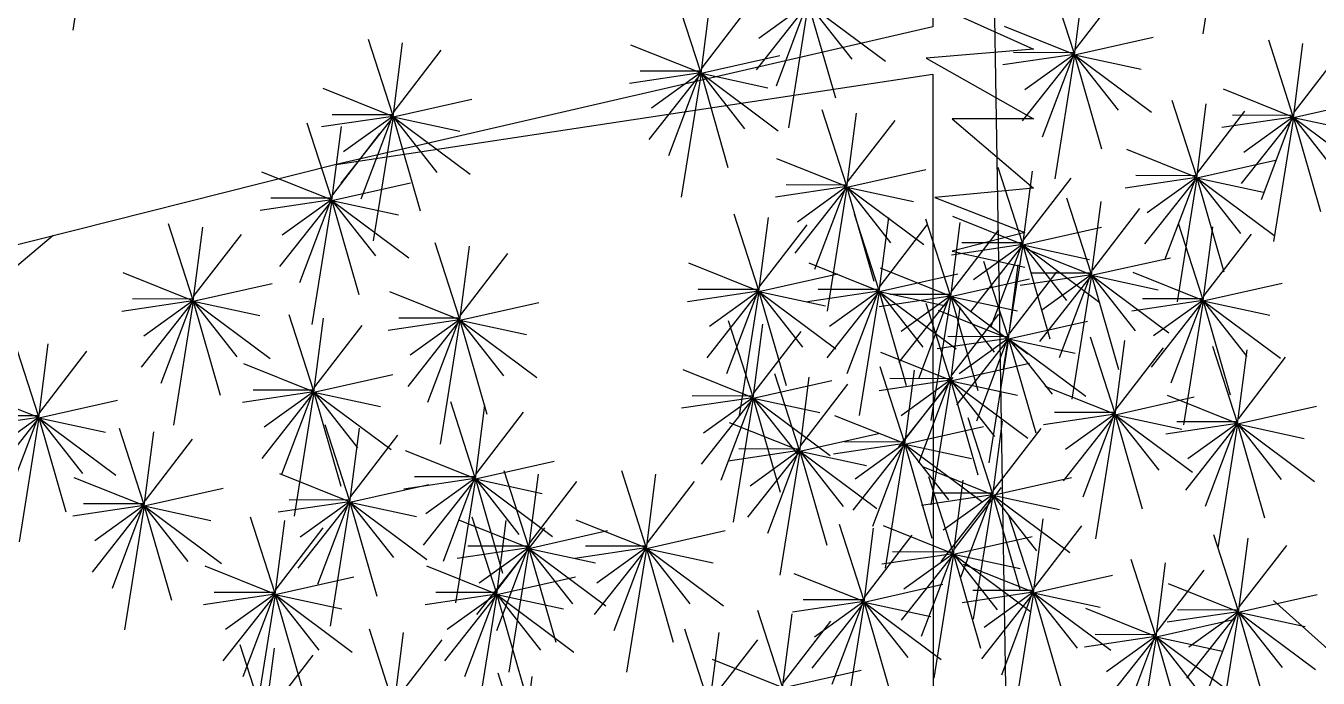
# Model space of a CAD drawing. Header units: millimetres. Extents: x 454 to 24074, y 929 to 15016.
# Drawn here: x 11026 to 11660, y 12657 to 12976 of the extents above; entities that cross this region are included whole.
import ezdxf

# ---------------------------------------------------------------- set-up
doc = ezdxf.new("R2010")
doc.units = ezdxf.units.MM
doc.layers.add('cadblocksdwg.com', color=255, linetype='Continuous')

# ---------------------------------------------------------------- blocks, each defined once
blk = doc.blocks.new('tree side_01')
at = {"color": 0}
for p, q in [((-0.0065, 7.5011), (0.115, 0)), ((-0.004, 4.9424), (-0.0026, 3.5829)), ((-0.8094, 3.6989), (-0.8284, 3.5799)), ((0.2757, 3.6952), (0.2567, 3.5762)), ((0.1331, 3.5582), (0.1098, 3.6305)), ((0.1335, 3.5562), (0.1426, 3.6272)), ((-0.2256, 3.5403), (-0.2489, 3.6126)), ((0.1345, 3.5615), (0.1797, 3.6203)), ((-0.2251, 3.5384), (-0.216, 3.6094)), ((-0.2241, 3.5436), (-0.1789, 3.6025)), ((-0.1221, 3.6052), (-0.1722, 3.5417)), ((-0.1225, 3.6056), (-0.1697, 3.5717)), ((-0.1225, 3.6072), (-0.1531, 3.5262)), ((-0.1221, 3.6052), (-0.1411, 3.4862)), ((-0.1221, 3.6052), (-0.0481, 3.5501)), ((-0.1221, 3.6052), (-0.0802, 3.5519)), ((-0.1221, 3.6052), (-0.0961, 3.515)), ((-0.0005, 3.6041), (0.0943, 3.5617)), ((-0.0026, 3.5829), (-0.5755, 3.451)), ((0.1331, 3.5566), (0.0662, 3.5834)), ((-0.5212, 3.4986), (-0.5445, 3.5709)), ((-0.5208, 3.4966), (-0.5117, 3.5677)), ((-0.2256, 3.5388), (-0.2924, 3.5655)), ((0.0943, 3.5617), (-0.0088, 3.5528)), ((0.1335, 3.5562), (0.2091, 3.5732)), ((0.3433, 3.498), (0.32, 3.5703)), ((0.3437, 3.496), (0.3529, 3.5671)), ((-0.5198, 3.5019), (-0.4746, 3.5607)), ((-0.2251, 3.5384), (-0.1495, 3.5554)), ((-0.0088, 3.5528), (0.0943, 3.4948)), ((0.1331, 3.5566), (0.0648, 3.5464)), ((0.1331, 3.5582), (0.075, 3.5583)), ((0.1335, 3.5562), (0.0834, 3.4927)), ((0.1331, 3.5566), (0.0859, 3.5226)), ((0.1331, 3.5582), (0.1025, 3.4771)), ((0.1335, 3.5562), (0.1145, 3.4372)), ((0.1335, 3.5562), (0.1595, 3.466)), ((0.1335, 3.5562), (0.2075, 3.5011)), ((0.1335, 3.5562), (0.1975, 3.5424)), ((0.1335, 3.5562), (0.1754, 3.5029)), ((0.3447, 3.5013), (0.3899, 3.5601)), ((-0.5755, 3.451), (-0.0026, 3.5376)), ((-0.2256, 3.5388), (-0.2938, 3.5286)), ((-0.2256, 3.5403), (-0.2836, 3.5405)), ((-0.2251, 3.5384), (-0.2752, 3.4749)), ((-0.2256, 3.5388), (-0.2728, 3.5048)), ((-0.2256, 3.5403), (-0.2562, 3.4593)), ((-0.2251, 3.5384), (-0.2442, 3.4194)), ((-0.2251, 3.5384), (-0.1511, 3.4833)), ((-0.2251, 3.5384), (-0.1611, 3.5246)), ((-0.2251, 3.5384), (-0.1992, 3.4481)), ((-0.2251, 3.5384), (-0.1833, 3.485)), ((-0.0026, 3.5376), (0, 0)), ((-0.5212, 3.497), (-0.5881, 3.5238)), ((-0.5208, 3.4966), (-0.4452, 3.5136)), ((0.2506, 3.44), (0.2273, 3.5123)), ((0.3433, 3.4964), (0.2765, 3.5232)), ((0.3437, 3.496), (0.4194, 3.513)), ((-0.0854, 3.4311), (-0.1087, 3.5034)), ((-0.085, 3.4292), (-0.0758, 3.5002)), ((0.251, 3.4381), (0.2601, 3.5091)), ((0.252, 3.4433), (0.2972, 3.5022)), ((-0.5801, 3.4184), (-0.6034, 3.4907)), ((-0.5212, 3.497), (-0.5895, 3.4869)), ((-0.5797, 3.4164), (-0.5705, 3.4875)), ((-0.5212, 3.4986), (-0.5793, 3.4987)), ((-0.5208, 3.4966), (-0.5709, 3.4331)), ((-0.5212, 3.497), (-0.5684, 3.4631)), ((-0.5212, 3.4986), (-0.5518, 3.4175)), ((-0.5208, 3.4966), (-0.5398, 3.3776)), ((-0.5208, 3.4966), (-0.4468, 3.4415)), ((-0.5208, 3.4966), (-0.4948, 3.4064)), ((-0.5208, 3.4966), (-0.4568, 3.4828)), ((-0.5208, 3.4966), (-0.4789, 3.4433)), ((-0.084, 3.4344), (-0.0388, 3.4932)), ((0.016, 3.4948), (0.0943, 3.428)), ((0.0943, 3.4948), (0.016, 3.4948)), ((0.3433, 3.4964), (0.275, 3.4863)), ((0.3433, 3.498), (0.2853, 3.4981)), ((0.3437, 3.496), (0.2936, 3.4325)), ((0.3433, 3.4964), (0.2961, 3.4625)), ((0.3433, 3.498), (0.3127, 3.4169)), ((0.3437, 3.496), (0.3247, 3.377)), ((0.3437, 3.496), (0.4177, 3.4409)), ((0.3437, 3.496), (0.4077, 3.4822)), ((0.3437, 3.496), (0.3697, 3.4058)), ((0.3437, 3.496), (0.3856, 3.4427)), ((-0.5786, 3.4217), (-0.5335, 3.4805)), ((0.2506, 3.4385), (0.1837, 3.4652)), ((-0.5755, 3.451), (-1.0602, 3.329)), ((-0.0854, 3.4296), (-0.1523, 3.4563)), ((0.251, 3.4381), (0.3266, 3.4551)), ((-0.5801, 3.4168), (-0.6469, 3.4436)), ((-0.085, 3.4292), (-0.0093, 3.4461)), ((0.0836, 3.3756), (0.0603, 3.4479)), ((0.084, 3.3736), (0.0931, 3.4446)), ((0.085, 3.3789), (0.1302, 3.4377)), ((0.2506, 3.4385), (0.1823, 3.4283)), ((0.2506, 3.44), (0.1925, 3.4402)), ((0.251, 3.4381), (0.2009, 3.3746)), ((0.2506, 3.4385), (0.2033, 3.4045)), ((0.2506, 3.44), (0.2199, 3.359)), ((0.251, 3.4381), (0.232, 3.3191)), ((0.251, 3.4381), (0.325, 3.383)), ((0.251, 3.4381), (0.2769, 3.3478)), ((0.251, 3.4381), (0.315, 3.4243)), ((0.251, 3.4381), (0.2928, 3.3847)), ((-0.5797, 3.4164), (-0.504, 3.4334)), ((-0.0854, 3.4296), (-0.1537, 3.4194)), ((-0.0854, 3.4311), (-0.1435, 3.4312)), ((-0.085, 3.4292), (-0.1351, 3.3657)), ((-0.0854, 3.4296), (-0.1326, 3.3956)), ((-0.0854, 3.4311), (-0.116, 3.3501)), ((-0.085, 3.4292), (-0.104, 3.3102)), ((-0.085, 3.4292), (-0.011, 3.3741)), ((-0.085, 3.4292), (-0.021, 3.4154)), ((-0.085, 3.4292), (-0.059, 3.3389)), ((-0.085, 3.4292), (-0.0431, 3.3758)), ((0.0943, 3.428), (-0.0005, 3.4191)), ((-0.5801, 3.4168), (-0.6484, 3.4067)), ((-0.5801, 3.4184), (-0.6381, 3.4185)), ((-0.5797, 3.4164), (-0.6298, 3.3529)), ((-0.5801, 3.4168), (-0.6273, 3.3829)), ((-0.5801, 3.4184), (-0.6107, 3.3373)), ((-0.5797, 3.4164), (-0.5987, 3.2974)), ((-0.5797, 3.4164), (-0.5056, 3.3613)), ((-0.5797, 3.4164), (-0.5157, 3.4027)), ((-0.5797, 3.4164), (-0.5537, 3.3262)), ((-0.5797, 3.4164), (-0.5378, 3.3631)), ((-0.0005, 3.4191), (0.086, 3.3856)), ((0.1496, 3.3464), (0.1263, 3.4187)), ((0.15, 3.3445), (0.1591, 3.4155)), ((-0.1699, 3.3308), (-0.1932, 3.4031)), ((-0.0545, 3.3308), (-0.0778, 3.4031)), ((0.0836, 3.374), (0.0167, 3.4008)), ((0.151, 3.3497), (0.1962, 3.4085)), ((-0.7131, 3.3216), (-0.7364, 3.3939)), ((-0.7127, 3.3197), (-0.7035, 3.3907)), ((-0.1695, 3.3289), (-0.1604, 3.3999)), ((-0.1685, 3.3341), (-0.1233, 3.3929)), ((-0.0541, 3.3289), (-0.0449, 3.3999)), ((-0.0531, 3.3341), (-0.0079, 3.3929)), ((0.0142, 3.3261), (-0.0091, 3.3984)), ((0.0147, 3.3242), (0.0238, 3.3952)), ((0.0157, 3.3294), (0.0609, 3.3882)), ((0.084, 3.3736), (0.1596, 3.3906)), ((0.2567, 3.3219), (0.2334, 3.3942)), ((0.2572, 3.32), (0.2663, 3.391)), ((-0.8471, 3.3826), (-1.1192, 3.1543)), ((-0.7117, 3.325), (-0.6665, 3.3838)), ((-0.4571, 3.3033), (-0.4804, 3.3756)), ((0.086, 3.3856), (0.016, 3.3678)), ((0.0836, 3.3756), (0.0255, 3.3757)), ((0.0836, 3.3756), (0.053, 3.2945)), ((0.2582, 3.3252), (0.3034, 3.384)), ((-0.4567, 3.3014), (-0.4475, 3.3724)), ((-0.4557, 3.3067), (-0.4105, 3.3655)), ((0.0836, 3.374), (0.0153, 3.3638)), ((0.016, 3.3678), (0.086, 3.3522)), ((0.084, 3.3736), (0.0339, 3.3101)), ((0.0836, 3.374), (0.0364, 3.3401)), ((0.084, 3.3736), (0.065, 3.2546)), ((0.1496, 3.3449), (0.0827, 3.3716)), ((0.084, 3.3736), (0.158, 3.3185)), ((0.084, 3.3736), (0.148, 3.3598)), ((0.084, 3.3736), (0.1259, 3.3203)), ((0.084, 3.3736), (0.11, 3.2834)), ((-0.1699, 3.3293), (-0.2368, 3.356)), ((-0.0545, 3.3293), (-0.1213, 3.356)), ((0.0142, 3.3245), (-0.0526, 3.3513)), ((0.0699, 3.2855), (0.0466, 3.3578)), ((0.0703, 3.2836), (0.0794, 3.3546)), ((0.15, 3.3445), (0.2256, 3.3614)), ((-0.7131, 3.3201), (-0.78, 3.3468)), ((-0.1695, 3.3289), (-0.0938, 3.3458)), ((-0.0541, 3.3289), (0.0216, 3.3458)), ((0.0147, 3.3242), (0.0903, 3.3411)), ((0.0713, 3.2889), (0.1165, 3.3477)), ((0.1496, 3.3449), (0.0813, 3.3347)), ((0.1496, 3.3464), (0.0915, 3.3466)), ((0.15, 3.3445), (0.0999, 3.281)), ((0.1496, 3.3449), (0.1023, 3.3109)), ((0.1496, 3.3464), (0.1189, 3.2654)), ((0.15, 3.3445), (0.131, 3.2255)), ((0.15, 3.3445), (0.224, 3.2894)), ((0.15, 3.3445), (0.214, 3.3307)), ((0.15, 3.3445), (0.1918, 3.2911)), ((0.15, 3.3445), (0.1759, 3.2542)), ((0.2567, 3.3203), (0.1899, 3.3471)), ((-0.7127, 3.3197), (-0.637, 3.3367)), ((-0.4571, 3.3018), (-0.524, 3.3286)), ((-0.1699, 3.3293), (-0.2382, 3.3191)), ((-0.1699, 3.3308), (-0.228, 3.331)), ((-0.1695, 3.3289), (-0.2196, 3.2654)), ((-0.1699, 3.3293), (-0.2171, 3.2953)), ((-0.1699, 3.3308), (-0.2005, 3.2498)), ((-0.1695, 3.3289), (-0.1885, 3.2099)), ((-0.1695, 3.3289), (-0.0955, 3.2738)), ((-0.1695, 3.3289), (-0.1435, 3.2386)), ((-0.1695, 3.3289), (-0.1055, 3.3151)), ((-0.1695, 3.3289), (-0.1276, 3.2755)), ((-0.0545, 3.3293), (-0.1228, 3.3191)), ((-0.0545, 3.3308), (-0.1125, 3.331)), ((-0.0541, 3.3289), (-0.1042, 3.2654)), ((-0.0545, 3.3293), (-0.1017, 3.2953)), ((-0.0545, 3.3308), (-0.0851, 3.2498)), ((-0.0541, 3.3289), (-0.0731, 3.2099)), ((-0.0541, 3.3289), (0.0199, 3.2738)), ((-0.0541, 3.3289), (0.0099, 3.3151)), ((-0.0541, 3.3289), (-0.0122, 3.2755)), ((-0.0541, 3.3289), (-0.0281, 3.2386)), ((0.0142, 3.3261), (-0.0438, 3.3262)), ((0.0142, 3.3261), (-0.0164, 3.2451)), ((0.2572, 3.32), (0.3328, 3.3369)), ((-0.7131, 3.3201), (-0.7814, 3.3099)), ((-0.7131, 3.3216), (-0.7711, 3.3218)), ((-0.7127, 3.3197), (-0.7628, 3.2562)), ((-0.7131, 3.3201), (-0.7603, 3.2861)), ((-0.7131, 3.3216), (-0.7437, 3.2406)), ((-0.7127, 3.3197), (-0.7317, 3.2007)), ((-0.7127, 3.3197), (-0.6387, 3.2646)), ((-0.7127, 3.3197), (-0.6487, 3.3059)), ((-0.7127, 3.3197), (-0.6867, 3.2294)), ((-0.7127, 3.3197), (-0.6708, 3.2664)), ((-0.4567, 3.3014), (-0.381, 3.3184)), ((0.0142, 3.3245), (-0.054, 3.3144)), ((0.0147, 3.3242), (-0.0354, 3.2607)), ((0.0142, 3.3245), (-0.033, 3.2906)), ((0.0143, 3.2452), (-0.009, 3.3175)), ((0.0147, 3.3242), (-0.0044, 3.2052)), ((0.0147, 3.3242), (0.0887, 3.2691)), ((0.0147, 3.3242), (0.0787, 3.3104)), ((0.0147, 3.3242), (0.0565, 3.2708)), ((0.0147, 3.3242), (0.0406, 3.2339)), ((0.0147, 3.2433), (0.0239, 3.3143)), ((0.2567, 3.3203), (0.1885, 3.3102)), ((0.2567, 3.3219), (0.1987, 3.322)), ((0.2572, 3.32), (0.2071, 3.2564)), ((0.2567, 3.3203), (0.2095, 3.2864)), ((0.2567, 3.3219), (0.2261, 3.2409)), ((0.2572, 3.32), (0.2381, 3.201)), ((0.2572, 3.32), (0.3312, 3.2649)), ((0.2572, 3.32), (0.2831, 3.2297)), ((0.2572, 3.32), (0.3212, 3.3062)), ((0.2572, 3.32), (0.299, 3.2666)), ((-0.5973, 3.2343), (-0.6206, 3.3066)), ((-0.5968, 3.2323), (-0.5877, 3.3033)), ((-0.4571, 3.3018), (-0.5254, 3.2916)), ((-0.4571, 3.3033), (-0.5152, 3.3035)), ((-0.4567, 3.3014), (-0.5068, 3.2379)), ((-0.4571, 3.3018), (-0.5043, 3.2678)), ((-0.4571, 3.3033), (-0.4877, 3.2223)), ((-0.4567, 3.3014), (-0.4757, 3.1824)), ((-0.4567, 3.3014), (-0.3827, 3.2463)), ((-0.4567, 3.3014), (-0.4307, 3.2111)), ((-0.4567, 3.3014), (-0.3927, 3.2876)), ((-0.4567, 3.3014), (-0.4148, 3.2481)), ((0.0699, 3.284), (0.003, 3.3107)), ((0.0158, 3.2485), (0.061, 3.3073)), ((-0.5958, 3.2376), (-0.5506, 3.2964)), ((-0.1754, 3.2286), (-0.1988, 3.3009)), ((-0.175, 3.2266), (-0.1659, 3.2977)), ((-0.174, 3.2319), (-0.1288, 3.2907)), ((0.0703, 3.2836), (0.1459, 3.3006)), ((-0.8614, 3.2096), (-0.8847, 3.2819)), ((-0.861, 3.2077), (-0.8519, 3.2787)), ((0.0699, 3.284), (0.0016, 3.2738)), ((0.0699, 3.2855), (0.0118, 3.2857)), ((0.0703, 3.2836), (0.0202, 3.2201)), ((0.0699, 3.284), (0.0227, 3.25)), ((0.0699, 3.2855), (0.0393, 3.2045)), ((0.0703, 3.2836), (0.0513, 3.1646)), ((0.0703, 3.2836), (0.0963, 3.1933)), ((0.0703, 3.2836), (0.1443, 3.2285)), ((0.0703, 3.2836), (0.1343, 3.2698)), ((0.0703, 3.2836), (0.1122, 3.2303)), ((0.1722, 3.2127), (0.1489, 3.285)), ((0.1727, 3.2107), (0.1818, 3.2818)), ((-0.86, 3.2129), (-0.8148, 3.2717)), ((0.0143, 3.2437), (-0.0525, 3.2704)), ((0.1737, 3.216), (0.2189, 3.2748)), ((0.2897, 3.2038), (0.2664, 3.2761)), ((0.2901, 3.2018), (0.2993, 3.2729)), ((0.2912, 3.2071), (0.3363, 3.2659)), ((-0.5973, 3.2327), (-0.6641, 3.2595)), ((-0.1754, 3.227), (-0.2423, 3.2538)), ((-0.0298, 3.1844), (-0.0531, 3.2567)), ((-0.0293, 3.1825), (-0.0202, 3.2535)), ((0.0147, 3.2433), (0.0904, 3.2603)), ((-0.5968, 3.2323), (-0.5212, 3.2493)), ((-0.175, 3.2266), (-0.0994, 3.2436)), ((-0.1307, 3.1777), (-0.1541, 3.25)), ((-0.1303, 3.1758), (-0.1212, 3.2468)), ((-0.1293, 3.181), (-0.0841, 3.2399)), ((0.0143, 3.2437), (-0.054, 3.2335)), ((0.0143, 3.2452), (-0.0437, 3.2454)), ((0.0147, 3.2433), (-0.0354, 3.1798)), ((0.0143, 3.2437), (-0.0329, 3.2097)), ((-0.0283, 3.1877), (0.0169, 3.2465)), ((0.0143, 3.2452), (-0.0163, 3.1642)), ((0.0147, 3.2433), (-0.0043, 3.1243)), ((0.0147, 3.2433), (0.0888, 3.1882)), ((0.0147, 3.2433), (0.0407, 3.153)), ((0.0147, 3.2433), (0.0566, 3.1899)), ((0.0147, 3.2433), (0.0787, 3.2295)), ((-0.8614, 3.2081), (-0.9283, 3.2348)), ((-0.5973, 3.2327), (-0.6655, 3.2225)), ((-0.5973, 3.2343), (-0.6553, 3.2344)), ((-0.5968, 3.2323), (-0.6469, 3.1688)), ((-0.5973, 3.2327), (-0.6445, 3.1987)), ((-0.5973, 3.2343), (-0.6279, 3.1532)), ((-0.5968, 3.2323), (-0.6159, 3.1133)), ((-0.5968, 3.2323), (-0.5228, 3.1772)), ((-0.5968, 3.2323), (-0.5709, 3.1421)), ((-0.5968, 3.2323), (-0.5328, 3.2185)), ((-0.5968, 3.2323), (-0.555, 3.179)), ((-0.1754, 3.227), (-0.2437, 3.2169)), ((-0.1754, 3.2286), (-0.2335, 3.2287)), ((-0.175, 3.2266), (-0.2251, 3.1631)), ((-0.1754, 3.227), (-0.2227, 3.1931)), ((-0.1754, 3.2286), (-0.2061, 3.1475)), ((-0.175, 3.2266), (-0.1941, 3.1076)), ((-0.175, 3.2266), (-0.101, 3.1715)), ((-0.175, 3.2266), (-0.1491, 3.1364)), ((-0.175, 3.2266), (-0.1332, 3.1733)), ((-0.175, 3.2266), (-0.111, 3.2128)), ((0.1722, 3.2111), (0.1054, 3.2379)), ((0.1727, 3.2107), (0.2483, 3.2277)), ((0.2897, 3.2022), (0.2229, 3.229)), ((-0.861, 3.2077), (-0.7854, 3.2246)), ((-0.4422, 3.1509), (-0.4655, 3.2232)), ((-0.4417, 3.149), (-0.4326, 3.22)), ((0.2901, 3.2018), (0.3658, 3.2188)), ((-0.8614, 3.2081), (-0.9297, 3.1979)), ((-0.8614, 3.2096), (-0.9195, 3.2097)), ((-0.861, 3.2077), (-0.9111, 3.1442)), ((-0.8614, 3.2081), (-0.9086, 3.1741)), ((-0.8614, 3.2096), (-0.892, 3.1286)), ((-0.861, 3.2077), (-0.88, 3.0887)), ((-0.861, 3.2077), (-0.787, 3.1526)), ((-0.861, 3.2077), (-0.835, 3.1174)), ((-0.861, 3.2077), (-0.797, 3.1939)), ((-0.861, 3.2077), (-0.8191, 3.1543)), ((-0.4407, 3.1542), (-0.3955, 3.2131)), ((-0.1307, 3.1762), (-0.1976, 3.2029)), ((-0.0298, 3.1829), (-0.0966, 3.2096)), ((0.0548, 3.1354), (0.0314, 3.2077)), ((0.0552, 3.1334), (0.0643, 3.2045)), ((0.1722, 3.2111), (0.1039, 3.201)), ((0.1722, 3.2127), (0.1142, 3.2128)), ((0.1727, 3.2107), (0.1226, 3.1472)), ((0.1722, 3.2111), (0.125, 3.1772)), ((0.1722, 3.2127), (0.1416, 3.1316)), ((0.1727, 3.2107), (0.1536, 3.0917)), ((0.1727, 3.2107), (0.2467, 3.1556)), ((0.1727, 3.2107), (0.1986, 3.1205)), ((0.1727, 3.2107), (0.2367, 3.1969)), ((0.1727, 3.2107), (0.2145, 3.1574)), ((0.2897, 3.2022), (0.2214, 3.192)), ((0.2897, 3.2038), (0.2317, 3.2039)), ((0.2901, 3.2018), (0.24, 3.1383)), ((0.2897, 3.2022), (0.2425, 3.1683)), ((0.2897, 3.2038), (0.2591, 3.1227)), ((0.2901, 3.2018), (0.2711, 3.0828)), ((0.2901, 3.2018), (0.3641, 3.1467)), ((0.2901, 3.2018), (0.3161, 3.1116)), ((0.2901, 3.2018), (0.3541, 3.188)), ((0.2901, 3.2018), (0.332, 3.1485)), ((-0.7601, 3.125), (-0.7834, 3.1973)), ((-0.7597, 3.1231), (-0.7505, 3.1941)), ((-0.5627, 3.1287), (-0.586, 3.201)), ((-0.5623, 3.1268), (-0.5531, 3.1978)), ((-0.5613, 3.1321), (-0.5161, 3.1909)), ((-0.1303, 3.1758), (-0.0547, 3.1928)), ((-0.0293, 3.1825), (0.0463, 3.1995)), ((0.0562, 3.1387), (0.1014, 3.1975)), ((-0.7587, 3.1284), (-0.7135, 3.1872)), ((-0.1307, 3.1777), (-0.1888, 3.1779)), ((-0.1307, 3.1777), (-0.1614, 3.0967)), ((-0.0298, 3.1829), (-0.098, 3.1727)), ((-0.0298, 3.1844), (-0.0878, 3.1846)), ((-0.0293, 3.1825), (-0.0794, 3.119)), ((-0.0298, 3.1829), (-0.077, 3.1489)), ((-0.0298, 3.1844), (-0.0604, 3.1034)), ((-0.0293, 3.1825), (-0.0484, 3.0635)), ((-0.0293, 3.1825), (0.0447, 3.1274)), ((-0.0293, 3.1825), (-0.0034, 3.0922)), ((-0.0293, 3.1825), (0.0347, 3.1687)), ((-0.0293, 3.1825), (0.0125, 3.1291)), ((-0.4422, 3.1494), (-0.509, 3.1761)), ((-0.4417, 3.149), (-0.3661, 3.166)), ((-0.1307, 3.1762), (-0.199, 3.166)), ((-0.1303, 3.1758), (-0.1804, 3.1123)), ((-0.1307, 3.1762), (-0.178, 3.1422)), ((-0.1303, 3.1758), (-0.1494, 3.0568)), ((-0.1303, 3.1758), (-0.0563, 3.1207)), ((-0.1303, 3.1758), (-0.0663, 3.162)), ((-0.1303, 3.1758), (-0.0885, 3.1225)), ((-0.1303, 3.1758), (-0.1044, 3.0855)), ((-0.5627, 3.1272), (-0.6296, 3.1539)), ((-0.3909, 3.0844), (-0.4142, 3.1567)), ((-0.3905, 3.0824), (-0.3813, 3.1535)), ((-0.278, 3.0844), (-0.3013, 3.1567)), ((-0.2776, 3.0824), (-0.2685, 3.1535)), ((0.0548, 3.1338), (-0.0121, 3.1606)), ((-0.7601, 3.1235), (-0.8269, 3.1502)), ((-0.7597, 3.1231), (-0.684, 3.1401)), ((-0.5623, 3.1268), (-0.4866, 3.1438)), ((-0.4422, 3.1494), (-0.5105, 3.1392)), ((-0.4422, 3.1509), (-0.5002, 3.1511)), ((-0.4417, 3.149), (-0.4918, 3.0855)), ((-0.4422, 3.1494), (-0.4894, 3.1154)), ((-0.4422, 3.1509), (-0.4728, 3.0699)), ((-0.4417, 3.149), (-0.4608, 3.03)), ((-0.4417, 3.149), (-0.3677, 3.0939)), ((-0.4417, 3.149), (-0.3777, 3.1352)), ((-0.4417, 3.149), (-0.3999, 3.0956)), ((-0.4417, 3.149), (-0.4158, 3.0587)), ((-0.3894, 3.0877), (-0.3443, 3.1465)), ((-0.2766, 3.0877), (-0.2314, 3.1465)), ((0.0169, 3.0788), (-0.0064, 3.1511)), ((0.0173, 3.0769), (0.0265, 3.1479)), ((0.0183, 3.0821), (0.0635, 3.1409)), ((0.0552, 3.1334), (0.1308, 3.1504)), ((-0.5627, 3.1287), (-0.6207, 3.1289)), ((-0.5627, 3.1287), (-0.5933, 3.0477)), ((0.0548, 3.1338), (-0.0135, 3.1237)), ((0.0548, 3.1354), (-0.0033, 3.1355)), ((0.0552, 3.1334), (0.0051, 3.0699)), ((0.0548, 3.1338), (0.0075, 3.0999)), ((0.0548, 3.1354), (0.0241, 3.0543)), ((0.0552, 3.1334), (0.0361, 3.0144)), ((0.0552, 3.1334), (0.1292, 3.0783)), ((0.0552, 3.1334), (0.0811, 3.0432)), ((0.0552, 3.1334), (0.1192, 3.1197)), ((0.0552, 3.1334), (0.097, 3.0801)), ((-0.7601, 3.1235), (-0.8284, 3.1133)), ((-0.7601, 3.125), (-0.8181, 3.1252)), ((-0.7597, 3.1231), (-0.8098, 3.0596)), ((-0.7601, 3.1235), (-0.8073, 3.0895)), ((-0.7601, 3.125), (-0.7907, 3.044)), ((-0.7597, 3.1231), (-0.7787, 3.0041)), ((-0.7597, 3.1231), (-0.6857, 3.068)), ((-0.7597, 3.1231), (-0.6957, 3.1093)), ((-0.7597, 3.1231), (-0.7178, 3.0698)), ((-0.7597, 3.1231), (-0.7337, 3.0328)), ((-0.5627, 3.1272), (-0.631, 3.117)), ((-0.5623, 3.1268), (-0.6124, 3.0633)), ((-0.5627, 3.1272), (-0.6099, 3.0932)), ((-0.5623, 3.1268), (-0.5813, 3.0078)), ((-0.5623, 3.1268), (-0.4883, 3.0717)), ((-0.5623, 3.1268), (-0.4983, 3.113)), ((-0.5623, 3.1268), (-0.5363, 3.0365)), ((-0.5623, 3.1268), (-0.5204, 3.0735)), ((-0.6345, 3.04), (-0.6578, 3.1123)), ((-0.6341, 3.038), (-0.6249, 3.1091)), ((-0.3909, 3.0828), (-0.4577, 3.1096)), ((-0.4216, 3.04), (-0.445, 3.1123)), ((-0.4212, 3.038), (-0.4121, 3.1091)), ((-0.278, 3.0828), (-0.3449, 3.1096)), ((-0.0689, 3.0329), (-0.0922, 3.1052)), ((0.0169, 3.0773), (-0.05, 3.104)), ((0.0939, 3.0418), (0.0706, 3.1141)), ((0.0943, 3.0398), (0.1035, 3.1109)), ((0.0953, 3.0451), (0.1405, 3.1039)), ((-0.6331, 3.0433), (-0.5879, 3.1021)), ((-0.4202, 3.0433), (-0.375, 3.1021)), ((-0.3905, 3.0824), (-0.3148, 3.0994)), ((-0.2776, 3.0824), (-0.202, 3.0994)), ((-0.0685, 3.0309), (-0.0594, 3.1019)), ((-0.0675, 3.0362), (-0.0223, 3.095)), ((0.0173, 3.0769), (0.093, 3.0939)), ((0.2907, 3.0231), (0.2674, 3.0954)), ((0.2911, 3.0212), (0.3002, 3.0922)), ((-0.3909, 3.0828), (-0.4592, 3.0726)), ((-0.3909, 3.0844), (-0.4489, 3.0845)), ((-0.3905, 3.0824), (-0.4406, 3.0189)), ((-0.3909, 3.0828), (-0.4381, 3.0489)), ((-0.3909, 3.0844), (-0.4215, 3.0033)), ((-0.3905, 3.0824), (-0.4095, 2.9634)), ((-0.3905, 3.0824), (-0.3164, 3.0273)), ((-0.3905, 3.0824), (-0.3645, 2.9922)), ((-0.3905, 3.0824), (-0.3265, 3.0686)), ((-0.3905, 3.0824), (-0.3486, 3.0291)), ((-0.278, 3.0828), (-0.3463, 3.0726)), ((-0.278, 3.0844), (-0.3361, 3.0845)), ((-0.2776, 3.0824), (-0.3277, 3.0189)), ((-0.278, 3.0828), (-0.3253, 3.0489)), ((-0.278, 3.0844), (-0.3087, 3.0033)), ((-0.2776, 3.0824), (-0.2966, 2.9634)), ((-0.2776, 3.0824), (-0.2036, 3.0273)), ((-0.2776, 3.0824), (-0.2136, 3.0686)), ((-0.2776, 3.0824), (-0.2517, 2.9922)), ((-0.2776, 3.0824), (-0.2357, 3.0291)), ((0.0169, 3.0788), (-0.0412, 3.079)), ((0.0169, 3.0788), (-0.0137, 2.9978)), ((0.2921, 3.0265), (0.3373, 3.0853)), ((-0.6345, 3.0384), (-0.7014, 3.0652)), ((-0.4216, 3.0384), (-0.4885, 3.0652)), ((0.0169, 3.0773), (-0.0514, 3.0671)), ((0.0173, 3.0769), (-0.0328, 3.0134)), ((0.0169, 3.0773), (-0.0303, 3.0433)), ((0.0173, 3.0769), (-0.0017, 2.9579)), ((0.0173, 3.0769), (0.0913, 3.0218)), ((0.0173, 3.0769), (0.0813, 3.0631)), ((0.0173, 3.0769), (0.0592, 3.0235)), ((0.0173, 3.0769), (0.0433, 2.9866)), ((0.0939, 3.0402), (0.0271, 3.067)), ((0.2114, 2.9994), (0.1881, 3.0717)), ((0.2118, 2.9975), (0.221, 3.0685)), ((-0.6341, 3.038), (-0.5584, 3.055)), ((-0.4212, 3.038), (-0.3456, 3.055)), ((-0.0689, 3.0313), (-0.1358, 3.0581)), ((0.0943, 3.0398), (0.17, 3.0568)), ((0.2128, 3.0027), (0.258, 3.0616)), ((-0.0685, 3.0309), (0.0071, 3.0479)), ((0.0939, 3.0418), (0.0359, 3.0419)), ((0.0939, 3.0418), (0.0633, 2.9607)), ((0.2907, 3.0216), (0.2238, 3.0483)), ((-0.6345, 3.0384), (-0.7028, 3.0283)), ((-0.6345, 3.04), (-0.6926, 3.0401)), ((-0.6341, 3.038), (-0.6842, 2.9745)), ((-0.6345, 3.0384), (-0.6817, 3.0045)), ((-0.6345, 3.04), (-0.6651, 2.959)), ((-0.6341, 3.038), (-0.6531, 2.919)), ((-0.6341, 3.038), (-0.5601, 2.9829)), ((-0.6341, 3.038), (-0.5701, 3.0243)), ((-0.6341, 3.038), (-0.6081, 2.9478)), ((-0.6341, 3.038), (-0.5922, 2.9847)), ((-0.4216, 3.0384), (-0.4899, 3.0283)), ((-0.4216, 3.04), (-0.4797, 3.0401)), ((-0.4212, 3.038), (-0.4713, 2.9745)), ((-0.4216, 3.0384), (-0.4689, 3.0045)), ((-0.4216, 3.04), (-0.4523, 2.959)), ((-0.4212, 3.038), (-0.4403, 2.919)), ((-0.4212, 3.038), (-0.3472, 2.9829)), ((-0.4212, 3.038), (-0.3572, 3.0243)), ((-0.4212, 3.038), (-0.3953, 2.9478)), ((-0.4212, 3.038), (-0.3794, 2.9847)), ((-0.0689, 3.0313), (-0.1372, 3.0211)), ((-0.0689, 3.0329), (-0.127, 3.033)), ((-0.0685, 3.0309), (-0.1186, 2.9674)), ((-0.0689, 3.0313), (-0.1161, 2.9973)), ((-0.0689, 3.0329), (-0.0995, 2.9518)), ((-0.0685, 3.0309), (-0.0875, 2.9119)), ((-0.0685, 3.0309), (0.0055, 2.9758)), ((-0.0685, 3.0309), (-0.0045, 3.0171)), ((-0.0685, 3.0309), (-0.0266, 2.9776)), ((-0.0685, 3.0309), (-0.0425, 2.9407)), ((0.0939, 3.0402), (0.0256, 3.0301)), ((0.0943, 3.0398), (0.0442, 2.9763)), ((0.0939, 3.0402), (0.0467, 3.0063)), ((0.0943, 3.0398), (0.0753, 2.9208)), ((0.0943, 3.0398), (0.1683, 2.9847)), ((0.0943, 3.0398), (0.1203, 2.9496)), ((0.0943, 3.0398), (0.1583, 3.026)), ((0.0943, 3.0398), (0.1362, 2.9865)), ((0.2911, 3.0212), (0.3667, 3.0382)), ((0.3247, 3.0322), (0.6967, 2.6984)), ((-0.1472, 2.9504), (-0.1705, 3.0227)), ((-0.1468, 2.9484), (-0.1377, 3.0195)), ((0.2114, 2.9979), (0.1445, 3.0246)), ((0.2907, 3.0216), (0.2224, 3.0114)), ((0.2907, 3.0231), (0.2326, 3.0233)), ((0.2911, 3.0212), (0.241, 2.9577)), ((0.2907, 3.0216), (0.2434, 2.9876)), ((0.2907, 3.0231), (0.26, 2.9421)), ((0.2911, 3.0212), (0.2721, 2.9022)), ((0.2911, 3.0212), (0.3651, 2.9661)), ((0.2911, 3.0212), (0.3551, 3.0074)), ((0.2911, 3.0212), (0.3329, 2.9679)), ((0.2911, 3.0212), (0.317, 2.9309)), ((-0.5203, 2.9326), (-0.5436, 3.0049)), ((-0.2173, 2.9326), (-0.2406, 3.0049)), ((-0.1458, 2.9537), (-0.1006, 3.0125)), ((0.2118, 2.9975), (0.2875, 3.0145)), ((-0.5199, 2.9306), (-0.5107, 3.0016)), ((-0.5189, 2.9359), (-0.4737, 2.9947)), ((-0.2169, 2.9306), (-0.2078, 3.0016)), ((-0.2159, 2.9359), (-0.1707, 2.9947)), ((0.2114, 2.9979), (0.1431, 2.9877)), ((0.2114, 2.9994), (0.1533, 2.9996)), ((0.2118, 2.9975), (0.1617, 2.934)), ((0.2114, 2.9979), (0.1642, 2.9639)), ((0.2114, 2.9994), (0.1808, 2.9184)), ((0.2118, 2.9975), (0.1928, 2.8785)), ((0.2118, 2.9975), (0.2758, 2.9837)), ((0.2118, 2.9975), (0.2858, 2.9424)), ((0.2118, 2.9975), (0.2537, 2.9441)), ((0.2118, 2.9975), (0.2378, 2.9072)), ((-0.6443, 2.9176), (-0.6676, 2.9899)), ((-0.6439, 2.9157), (-0.6348, 2.9867)), ((-0.6429, 2.921), (-0.5977, 2.9798)), ((-0.1472, 2.9488), (-0.2141, 2.9756)), ((-0.3966, 2.8902), (-0.4199, 2.9625)), ((-0.3962, 2.8883), (-0.3871, 2.9593)), ((-0.1468, 2.9484), (-0.0712, 2.9654))]:
    blk.add_line(p, q, dxfattribs=at)

msp = doc.modelspace()

# ---------------------------------------------------------------- block references
at = {"layer": 'cadblocksdwg.com', "xscale": 510.3099452236204, "yscale": 510.3099452236204, "zscale": 510.3099452236204}
msp.add_blockref('tree side_01', (11472.2, 11147.14), dxfattribs=at)

doc.saveas('drawing.dxf')
